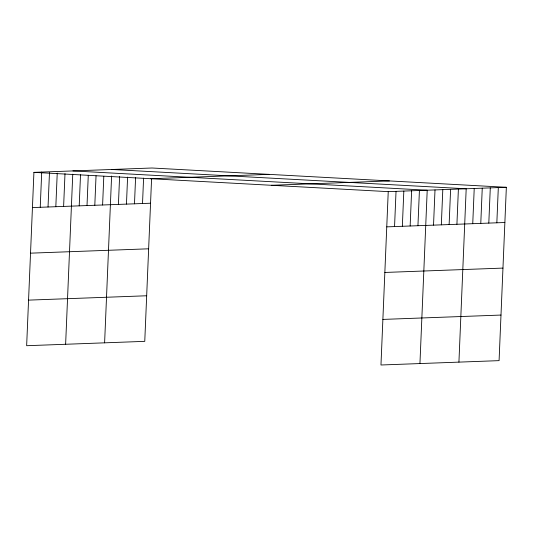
<?xml version="1.0" encoding="UTF-8"?>
<svg xmlns="http://www.w3.org/2000/svg" width="533" height="533" viewBox="0 0 533 533"><rect width="100%" height="100%" fill="white"/><g stroke="black" fill="none" stroke-linecap="round" stroke-linejoin="round"><path stroke-width="0.8" d="M506.35 187.29L388.237 191.647L380.968 364.998L499.081 360.641L506.35 187.29L152.032 168.002L33.919 172.359L26.65 345.71L144.763 341.353L151.585 178.648M40.235 207.29L41.714 172.072M48.03 206.997L49.476 172.605M55.825 206.711L57.231 173.132M63.62 206.424L64.993 173.665M65.626 344.271L72.755 174.198M79.21 205.851L80.516 174.731M87.012 205.565L88.278 175.257M94.807 205.272L96.04 175.79M102.603 204.985L103.802 176.323M104.608 342.832L111.597 176.037M118.426 204.406L119.592 176.556M126.461 204.106L127.594 177.083M134.489 203.813L135.589 177.602M142.524 203.513L143.59 178.122M394.553 226.578L396.032 191.36M402.348 226.292L403.827 191.074M410.144 225.999L411.623 190.787M417.939 225.712L419.418 190.501M419.944 363.559L427.213 190.208L72.894 170.92M433.529 225.139L435.008 189.921M441.331 224.853L442.803 189.635M449.126 224.566L450.598 189.348M456.921 224.273L458.393 189.062M458.926 362.12L466.188 188.775L111.87 169.481M472.744 223.693L474.223 188.475M480.779 223.394L482.252 188.182M488.808 223.1L490.287 187.882M496.843 222.801L498.315 187.589M150.839 178.722L268.958 174.364M271.31 185.284L389.423 180.927M32.44 207.577L150.553 203.22M386.758 226.865L504.871 222.508M30.528 253.162L148.647 248.804M384.846 272.45L502.965 268.092M28.562 300.126L146.675 295.768M382.881 319.414L500.993 315.056M33.919 172.359L388.237 191.647"/></g></svg>
